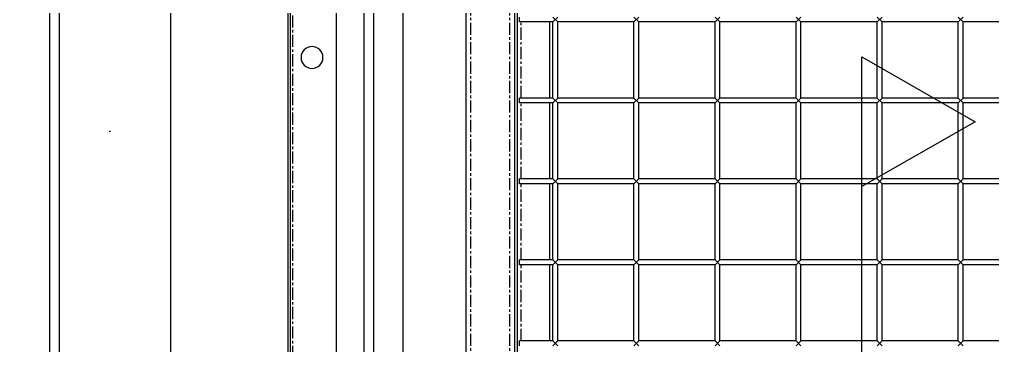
# Model space of a CAD drawing. Header units: millimetres. Extents: x -198529 to 244266, y -64 to 158464.
# Drawn here: x -173114 to -172514, y 109132 to 109334 of the extents above; entities that cross this region are included whole.
import ezdxf

# ---------------------------------------------------------------- set-up
doc = ezdxf.new("R2010")
doc.units = ezdxf.units.MM
doc.linetypes.add('CENTER', pattern=[12, 7.5, -1.5, 1.5, -1.5])
for name, color, linetype in [('0-DCC', 30, 'Continuous'), ('0-DCC-STRUC-T', 4, 'Continuous'), ('COIL-BANK', 8, 'Continuous'), ('K-CEIL-DCC-RACK', 10, 'Continuous')]:
    doc.layers.add(name, color=color, linetype=linetype)

# ---------------------------------------------------------------- blocks, each defined once
blk = doc.blocks.new('DCC2850x1800(右)')
at = {"color": 0, "linetype": 'Continuous'}
for p, q in [((65616, -74478.48), (65616, -72678.48)), ((65646, -74478.48), (65646, -72678.48)), ((65684.72, -74441.08), (65684.72, -72678.48)), ((65726, -74441.08), (65726, -72678.48)), ((65754.5, -72678.48), (65754.5, -74478.48)), ((65756, -72678.48), (65756, -74478.48)), ((65614.5, -72730.88), (65614.5, -74426.08)), ((65342.5, -73903.48), (65339.5, -73906.48)), ((65342.5, -73906.48), (65339.5, -73903.48)), ((65392.5, -73903.48), (65389.5, -73906.48)), ((65392.5, -73906.48), (65389.5, -73903.48)), ((65442.5, -73903.48), (65439.5, -73906.48)), ((65442.5, -73906.48), (65439.5, -73903.48)), ((65492.5, -73903.48), (65489.5, -73906.48)), ((65492.5, -73906.48), (65489.5, -73903.48)), ((65542.5, -73903.48), (65539.5, -73906.48)), ((65542.5, -73906.48), (65539.5, -73903.48)), ((65592.5, -73903.48), (65589.5, -73906.48)), ((65592.5, -73906.48), (65589.5, -73903.48)), ((65613, -73906.48), (65613, -73903.48)), ((65292.5, -73906.48), (65339.5, -73906.48)), ((65339.5, -73953.48), (65339.5, -73906.48)), ((65342.5, -73953.48), (65342.5, -73906.48)), ((65342.5, -73906.48), (65389.5, -73906.48)), ((65389.5, -73953.48), (65389.5, -73906.48)), ((65392.5, -73953.48), (65392.5, -73906.48)), ((65392.5, -73906.48), (65439.5, -73906.48)), ((65439.5, -73953.48), (65439.5, -73906.48)), ((65442.5, -73953.48), (65442.5, -73906.48)), ((65442.5, -73906.48), (65489.5, -73906.48)), ((65489.5, -73953.48), (65489.5, -73906.48)), ((65492.5, -73953.48), (65492.5, -73906.48)), ((65492.5, -73906.48), (65539.5, -73906.48)), ((65539.5, -73953.48), (65539.5, -73906.48)), ((65542.5, -73953.48), (65542.5, -73906.48)), ((65542.5, -73906.48), (65589.5, -73906.48)), ((65589.5, -73953.48), (65589.5, -73906.48)), ((65592.5, -73953.48), (65592.5, -73906.48)), ((65592.5, -73906.48), (65613, -73906.48)), ((65594.5, -73906.48), (65594.5, -73953.48)), ((65292.5, -73953.48), (65339.5, -73953.48)), ((65292.5, -73956.48), (65339.5, -73956.48)), ((65342.5, -73953.48), (65339.5, -73956.48)), ((65342.5, -73956.48), (65339.5, -73953.48)), ((65339.5, -74003.48), (65339.5, -73956.48)), ((65342.5, -73953.48), (65389.5, -73953.48)), ((65342.5, -74003.48), (65342.5, -73956.48)), ((65342.5, -73956.48), (65389.5, -73956.48)), ((65392.5, -73953.48), (65389.5, -73956.48)), ((65392.5, -73956.48), (65389.5, -73953.48)), ((65389.5, -74003.48), (65389.5, -73956.48)), ((65392.5, -73953.48), (65439.5, -73953.48)), ((65392.5, -74003.48), (65392.5, -73956.48)), ((65392.5, -73956.48), (65439.5, -73956.48)), ((65442.5, -73953.48), (65439.5, -73956.48)), ((65442.5, -73956.48), (65439.5, -73953.48)), ((65439.5, -74003.48), (65439.5, -73956.48)), ((65442.5, -73953.48), (65489.5, -73953.48)), ((65442.5, -74003.48), (65442.5, -73956.48)), ((65442.5, -73956.48), (65489.5, -73956.48)), ((65492.5, -73953.48), (65489.5, -73956.48)), ((65492.5, -73956.48), (65489.5, -73953.48)), ((65489.5, -74003.48), (65489.5, -73956.48)), ((65492.5, -73953.48), (65539.5, -73953.48)), ((65492.5, -74003.48), (65492.5, -73956.48)), ((65492.5, -73956.48), (65539.5, -73956.48)), ((65542.5, -73953.48), (65539.5, -73956.48)), ((65542.5, -73956.48), (65539.5, -73953.48)), ((65539.5, -74003.48), (65539.5, -73956.48)), ((65542.5, -73953.48), (65589.5, -73953.48)), ((65542.5, -74003.48), (65542.5, -73956.48)), ((65542.5, -73956.48), (65589.5, -73956.48)), ((65592.5, -73953.48), (65589.5, -73956.48)), ((65592.5, -73956.48), (65589.5, -73953.48)), ((65589.5, -74003.48), (65589.5, -73956.48)), ((65592.5, -73953.48), (65613, -73953.48)), ((65592.5, -74003.48), (65592.5, -73956.48)), ((65592.5, -73956.48), (65613, -73956.48)), ((65594.5, -73956.48), (65594.5, -74003.48)), ((65613, -73956.48), (65613, -73953.48)), ((65292.5, -74003.48), (65339.5, -74003.48)), ((65292.5, -74006.48), (65339.5, -74006.48)), ((65342.5, -74003.48), (65339.5, -74006.48)), ((65342.5, -74006.48), (65339.5, -74003.48)), ((65339.5, -74053.48), (65339.5, -74006.48)), ((65342.5, -74003.48), (65389.5, -74003.48)), ((65342.5, -74053.48), (65342.5, -74006.48)), ((65342.5, -74006.48), (65389.5, -74006.48)), ((65392.5, -74003.48), (65389.5, -74006.48)), ((65392.5, -74006.48), (65389.5, -74003.48)), ((65389.5, -74053.48), (65389.5, -74006.48)), ((65392.5, -74003.48), (65439.5, -74003.48)), ((65392.5, -74053.48), (65392.5, -74006.48)), ((65392.5, -74006.48), (65439.5, -74006.48)), ((65442.5, -74003.48), (65439.5, -74006.48)), ((65442.5, -74006.48), (65439.5, -74003.48)), ((65439.5, -74053.48), (65439.5, -74006.48)), ((65442.5, -74003.48), (65489.5, -74003.48)), ((65442.5, -74053.48), (65442.5, -74006.48)), ((65442.5, -74006.48), (65489.5, -74006.48)), ((65492.5, -74003.48), (65489.5, -74006.48)), ((65492.5, -74006.48), (65489.5, -74003.48)), ((65489.5, -74053.48), (65489.5, -74006.48)), ((65492.5, -74003.48), (65539.5, -74003.48)), ((65492.5, -74053.48), (65492.5, -74006.48)), ((65492.5, -74006.48), (65539.5, -74006.48)), ((65542.5, -74003.48), (65539.5, -74006.48)), ((65542.5, -74006.48), (65539.5, -74003.48)), ((65539.5, -74053.48), (65539.5, -74006.48)), ((65542.5, -74003.48), (65589.5, -74003.48)), ((65542.5, -74053.48), (65542.5, -74006.48)), ((65542.5, -74006.48), (65589.5, -74006.48)), ((65592.5, -74003.48), (65589.5, -74006.48)), ((65592.5, -74006.48), (65589.5, -74003.48)), ((65589.5, -74053.48), (65589.5, -74006.48)), ((65592.5, -74003.48), (65613, -74003.48)), ((65592.5, -74053.48), (65592.5, -74006.48)), ((65592.5, -74006.48), (65613, -74006.48)), ((65594.5, -74006.48), (65594.5, -74053.48)), ((65613, -74006.48), (65613, -74003.48)), ((65292.5, -74053.48), (65339.5, -74053.48)), ((65342.5, -74053.48), (65339.5, -74056.48)), ((65342.5, -74056.48), (65339.5, -74053.48)), ((65342.5, -74053.48), (65389.5, -74053.48)), ((65392.5, -74053.48), (65389.5, -74056.48)), ((65392.5, -74056.48), (65389.5, -74053.48)), ((65392.5, -74053.48), (65439.5, -74053.48)), ((65442.5, -74053.48), (65439.5, -74056.48)), ((65442.5, -74056.48), (65439.5, -74053.48)), ((65442.5, -74053.48), (65489.5, -74053.48)), ((65492.5, -74053.48), (65489.5, -74056.48)), ((65492.5, -74056.48), (65489.5, -74053.48)), ((65492.5, -74053.48), (65539.5, -74053.48)), ((65542.5, -74053.48), (65539.5, -74056.48)), ((65542.5, -74056.48), (65539.5, -74053.48)), ((65542.5, -74053.48), (65589.5, -74053.48)), ((65592.5, -74053.48), (65589.5, -74056.48)), ((65592.5, -74056.48), (65589.5, -74053.48)), ((65592.5, -74053.48), (65613, -74053.48)), ((65613, -74056.48), (65613, -74053.48)), ((65292.5, -74056.48), (65339.5, -74056.48)), ((65339.5, -74103.48), (65339.5, -74056.48)), ((65342.5, -74103.48), (65342.5, -74056.48)), ((65342.5, -74056.48), (65389.5, -74056.48)), ((65389.5, -74103.48), (65389.5, -74056.48)), ((65392.5, -74103.48), (65392.5, -74056.48)), ((65392.5, -74056.48), (65439.5, -74056.48)), ((65439.5, -74103.48), (65439.5, -74056.48)), ((65442.5, -74103.48), (65442.5, -74056.48)), ((65442.5, -74056.48), (65489.5, -74056.48)), ((65489.5, -74103.48), (65489.5, -74056.48)), ((65492.5, -74103.48), (65492.5, -74056.48)), ((65492.5, -74056.48), (65539.5, -74056.48)), ((65539.5, -74103.48), (65539.5, -74056.48)), ((65542.5, -74103.48), (65542.5, -74056.48)), ((65542.5, -74056.48), (65589.5, -74056.48)), ((65589.5, -74103.48), (65589.5, -74056.48)), ((65592.5, -74103.48), (65592.5, -74056.48)), ((65592.5, -74056.48), (65613, -74056.48)), ((65594.5, -74056.48), (65594.5, -74103.48)), ((65292.5, -74103.48), (65339.5, -74103.48)), ((65342.5, -74103.48), (65339.5, -74106.48)), ((65342.5, -74106.48), (65339.5, -74103.48)), ((65342.5, -74103.48), (65389.5, -74103.48)), ((65392.5, -74103.48), (65389.5, -74106.48)), ((65392.5, -74106.48), (65389.5, -74103.48)), ((65392.5, -74103.48), (65439.5, -74103.48)), ((65442.5, -74103.48), (65439.5, -74106.48)), ((65442.5, -74106.48), (65439.5, -74103.48)), ((65442.5, -74103.48), (65489.5, -74103.48)), ((65492.5, -74103.48), (65489.5, -74106.48)), ((65492.5, -74106.48), (65489.5, -74103.48)), ((65492.5, -74103.48), (65539.5, -74103.48)), ((65542.5, -74103.48), (65539.5, -74106.48)), ((65542.5, -74106.48), (65539.5, -74103.48)), ((65542.5, -74103.48), (65589.5, -74103.48)), ((65592.5, -74103.48), (65589.5, -74106.48)), ((65592.5, -74106.48), (65589.5, -74103.48)), ((65592.5, -74103.48), (65613, -74103.48)), ((65613, -74106.48), (65613, -74103.48))]:
    blk.add_line(p, q, dxfattribs=at)
at = {"color": 0, "linetype": 'CENTER'}
for p, q in [((65619, -74478.48), (65619, -72678.48)), ((65643, -74478.48), (65643, -72678.48)), ((65753, -72678.48), (65753, -74478.48)), ((65612, -73953.48), (65612, -73906.48)), ((65612, -74003.48), (65612, -73956.48)), ((65612, -74053.48), (65612, -74006.48)), ((65612, -74103.48), (65612, -74056.48))]:
    blk.add_line(p, q, dxfattribs=at)
at = {"color": 0, "linetype": 'Continuous'}
blk.add_circle((65741, -73928.48), 6.75, dxfattribs=at)

msp = doc.modelspace()

# ---------------------------------------------------------------- hatches: boundary and pattern name
at = {"transparency": 33554687}
h = msp.add_hatch(dxfattribs=at)
h.set_pattern_fill('AR-CONC', color=252, scale=5)
h.paths.add_polyline_path([(-174270.77, 106820.01), (-173020.77, 106820.01), (-173020.77, 112920.01), (-174270.77, 112920.01)])

# ---------------------------------------------------------------- linework, layer by layer
at = {"layer": '0-DCC-STRUC-T'}
msp.add_lwpolyline([(-172594.83, 109110.37), (-172594.83, 109310.37), (-172594.83, 109310.37), (-172524.83, 109270.37), (-172594.83, 109230.37)], dxfattribs=at)
msp.add_solid([(-172594.83, 109310.37), (-172594.83, 109230.37), (-172524.83, 109270.37), (-172594.83, 109310.37)], dxfattribs=at)
at = {"layer": 'COIL-BANK'}
msp.add_lwpolyline([(-174270.77, 106820.01), (-173020.77, 106820.01), (-173020.77, 112920.01), (-174270.77, 112920.01)], close=True, dxfattribs=at)
at = {"layer": 'K-CEIL-DCC-RACK'}
for points in [[(-173095.66, 106859.53), (-172895.66, 106859.53), (-172895.66, 110690.01), (-173095.66, 110690.01)], [(-173089.66, 106859.53), (-172901.66, 106859.53), (-172901.66, 110690.01), (-173089.66, 110690.01)]]:
    msp.add_lwpolyline(points, close=True, dxfattribs=at)

# ---------------------------------------------------------------- block references
at = {"layer": '0-DCC', "xscale": -1}
msp.add_blockref('DCC2850x1800(右)', (-107192.77, 183238.49), dxfattribs=at)

doc.saveas('drawing.dxf')
